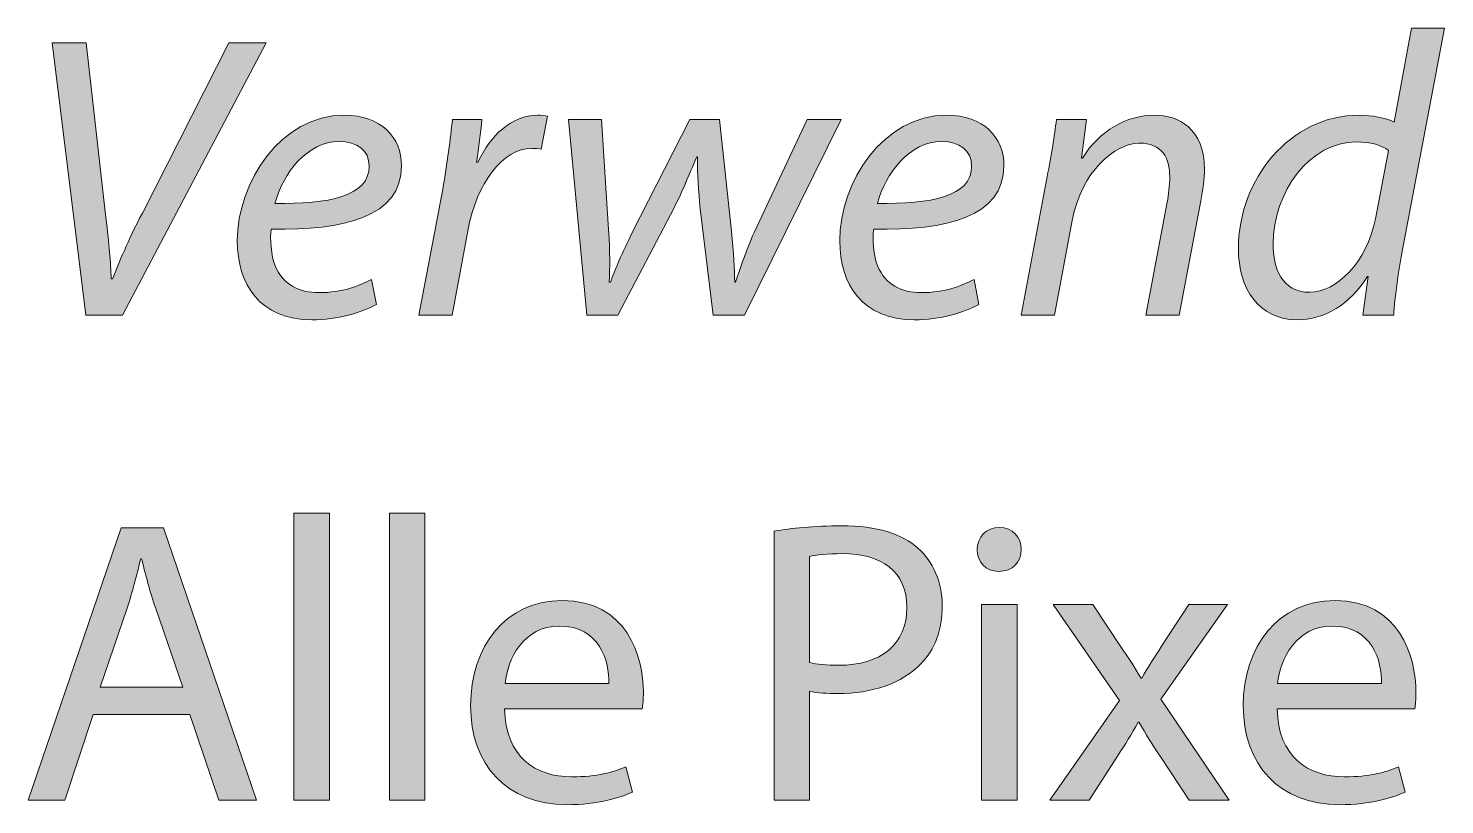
# Model space of a CAD drawing. Header units: inches. Extents: x 0 to 395, y 0 to 191.
# Drawn here: x 327.29 to 344.11, y 118.16 to 127.38 of the extents above; entities that cross this region are included whole.
import ezdxf

# ---------------------------------------------------------------- set-up
doc = ezdxf.new("R2010")
doc.units = ezdxf.units.IN
doc.header["$MEASUREMENT"] = 0
doc.layers.add('Template', color=7, linetype='Continuous')

# ---------------------------------------------------------------- blocks, each defined once
blk = doc.blocks.new('block 4')
at = {"layer": 'Template', "true_color": 0xf6921e}
h = blk.add_hatch(color=30, dxfattribs=at)
h.dxf.hatch_style = 2
edge = h.paths.add_edge_path()
edge.add_spline(control_points=[(344.107, 127.384), (344.107, 127.384), (343.598, 124.714), (343.598, 124.714), (343.555, 124.47), (343.517, 124.201), (343.502, 123.975), (343.502, 123.975), (343.137, 123.975), (343.137, 123.975), (343.137, 123.975), (343.2, 124.436), (343.2, 124.436), (343.2, 124.436), (343.19, 124.436), (343.19, 124.436), (342.979, 124.104), (342.686, 123.922), (342.354, 123.922), (341.903, 123.922), (341.658, 124.292), (341.658, 124.767), (341.658, 125.593), (342.273, 126.352), (343.094, 126.352), (343.243, 126.352), (343.406, 126.318), (343.507, 126.27), (343.507, 126.27), (343.713, 127.384), (343.713, 127.384), (343.713, 127.384), (344.107, 127.384), (344.107, 127.384)], knot_values=[0, 0, 0, 0, 1, 1, 1, 2, 2, 2, 3, 3, 3, 4, 4, 4, 5, 5, 5, 6, 6, 6, 7, 7, 7, 8, 8, 8, 9, 9, 9, 10, 10, 10, 11, 11, 11, 11], degree=3, periodic=1)
edge = h.paths.add_edge_path()
edge.add_spline(control_points=[(343.439, 125.934), (343.363, 125.992), (343.228, 126.035), (343.06, 126.035), (342.503, 126.035), (342.071, 125.439), (342.071, 124.82), (342.071, 124.542), (342.167, 124.248), (342.508, 124.248), (342.815, 124.248), (343.185, 124.599), (343.286, 125.122), (343.286, 125.122), (343.439, 125.934), (343.439, 125.934)], knot_values=[0, 0, 0, 0, 1, 1, 1, 2, 2, 2, 3, 3, 3, 4, 4, 4, 5, 5, 5, 5], degree=3, periodic=1)
h = blk.add_hatch(color=30, dxfattribs=at)
h.dxf.hatch_style = 2
edge = h.paths.add_edge_path()
edge.add_spline(control_points=[(327.974, 123.975), (327.974, 123.975), (327.576, 127.211), (327.576, 127.211), (327.576, 127.211), (327.979, 127.211), (327.979, 127.211), (327.979, 127.211), (328.214, 125.137), (328.214, 125.137), (328.252, 124.805), (328.271, 124.618), (328.276, 124.407), (328.276, 124.407), (328.291, 124.407), (328.291, 124.407), (328.373, 124.609), (328.468, 124.849), (328.646, 125.19), (328.646, 125.19), (329.674, 127.211), (329.674, 127.211), (329.674, 127.211), (330.115, 127.211), (330.115, 127.211), (330.115, 127.211), (328.411, 123.975), (328.411, 123.975), (328.411, 123.975), (327.974, 123.975), (327.974, 123.975)], knot_values=[0, 0, 0, 0, 1, 1, 1, 2, 2, 2, 3, 3, 3, 4, 4, 4, 5, 5, 5, 6, 6, 6, 7, 7, 7, 8, 8, 8, 9, 9, 9, 10, 10, 10, 10], degree=3, periodic=1)
h = blk.add_hatch(color=30, dxfattribs=at)
h.dxf.hatch_style = 2
edge = h.paths.add_edge_path()
edge.add_spline(control_points=[(331.425, 124.104), (331.252, 124.009), (330.969, 123.922), (330.657, 123.922), (330.043, 123.922), (329.773, 124.345), (329.773, 124.858), (329.773, 125.559), (330.292, 126.352), (331.041, 126.352), (331.483, 126.352), (331.723, 126.087), (331.723, 125.751), (331.723, 125.142), (331.036, 124.983), (330.177, 124.998), (330.158, 124.897), (330.172, 124.681), (330.225, 124.556), (330.316, 124.345), (330.504, 124.244), (330.744, 124.244), (331.017, 124.244), (331.224, 124.325), (331.368, 124.402), (331.368, 124.402), (331.425, 124.104), (331.425, 124.104)], knot_values=[0, 0, 0, 0, 1, 1, 1, 2, 2, 2, 3, 3, 3, 4, 4, 4, 5, 5, 5, 6, 6, 6, 7, 7, 7, 8, 8, 8, 9, 9, 9, 9], degree=3, periodic=1)
edge = h.paths.add_edge_path()
edge.add_spline(control_points=[(330.983, 126.039), (330.604, 126.039), (330.321, 125.67), (330.22, 125.305), (330.849, 125.295), (331.339, 125.382), (331.339, 125.747), (331.339, 125.934), (331.195, 126.039), (330.983, 126.039)], knot_values=[0, 0, 0, 0, 1, 1, 1, 2, 2, 2, 3, 3, 3, 3], degree=3, periodic=1)
h = blk.add_hatch(color=30, dxfattribs=at)
h.dxf.hatch_style = 2
edge = h.paths.add_edge_path()
edge.add_spline(control_points=[(331.929, 123.975), (331.929, 123.975), (332.212, 125.473), (332.212, 125.473), (332.265, 125.776), (332.304, 126.083), (332.327, 126.299), (332.327, 126.299), (332.678, 126.299), (332.678, 126.299), (332.658, 126.136), (332.639, 125.972), (332.615, 125.795), (332.615, 125.795), (332.63, 125.795), (332.63, 125.795), (332.779, 126.111), (333.028, 126.352), (333.341, 126.352), (333.379, 126.352), (333.422, 126.347), (333.456, 126.342), (333.456, 126.342), (333.379, 125.948), (333.379, 125.948), (333.35, 125.953), (333.312, 125.958), (333.269, 125.958), (332.923, 125.958), (332.615, 125.54), (332.514, 124.998), (332.514, 124.998), (332.323, 123.975), (332.323, 123.975), (332.323, 123.975), (331.929, 123.975), (331.929, 123.975)], knot_values=[0, 0, 0, 0, 1, 1, 1, 2, 2, 2, 3, 3, 3, 4, 4, 4, 5, 5, 5, 6, 6, 6, 7, 7, 7, 8, 8, 8, 9, 9, 9, 10, 10, 10, 11, 11, 11, 12, 12, 12, 12], degree=3, periodic=1)
h = blk.add_hatch(color=30, dxfattribs=at)
h.dxf.hatch_style = 2
edge = h.paths.add_edge_path()
edge.add_spline(control_points=[(334.098, 126.299), (334.098, 126.299), (334.18, 124.993), (334.18, 124.993), (334.199, 124.705), (334.195, 124.556), (334.19, 124.369), (334.19, 124.369), (334.204, 124.369), (334.204, 124.369), (334.257, 124.517), (334.343, 124.719), (334.459, 124.949), (334.459, 124.949), (335.145, 126.299), (335.145, 126.299), (335.145, 126.299), (335.496, 126.299), (335.496, 126.299), (335.496, 126.299), (335.64, 124.974), (335.64, 124.974), (335.664, 124.719), (335.678, 124.522), (335.678, 124.369), (335.678, 124.369), (335.688, 124.369), (335.688, 124.369), (335.75, 124.556), (335.813, 124.733), (335.909, 124.959), (335.909, 124.959), (336.538, 126.299), (336.538, 126.299), (336.538, 126.299), (336.941, 126.299), (336.941, 126.299), (336.941, 126.299), (335.793, 123.975), (335.793, 123.975), (335.793, 123.975), (335.424, 123.975), (335.424, 123.975), (335.424, 123.975), (335.27, 125.238), (335.27, 125.238), (335.246, 125.454), (335.236, 125.651), (335.236, 125.857), (335.236, 125.857), (335.227, 125.857), (335.227, 125.857), (335.131, 125.631), (335.064, 125.454), (334.958, 125.252), (334.958, 125.252), (334.291, 123.975), (334.291, 123.975), (334.291, 123.975), (333.921, 123.975), (333.921, 123.975), (333.921, 123.975), (333.705, 126.299), (333.705, 126.299), (333.705, 126.299), (334.098, 126.299), (334.098, 126.299)], knot_values=[0, 0, 0, 0, 1, 1, 1, 2, 2, 2, 3, 3, 3, 4, 4, 4, 5, 5, 5, 6, 6, 6, 7, 7, 7, 8, 8, 8, 9, 9, 9, 10, 10, 10, 11, 11, 11, 12, 12, 12, 13, 13, 13, 14, 14, 14, 15, 15, 15, 16, 16, 16, 17, 17, 17, 18, 18, 18, 19, 19, 19, 20, 20, 20, 21, 21, 21, 22, 22, 22, 22], degree=3, periodic=1)
h = blk.add_hatch(color=30, dxfattribs=at)
h.dxf.hatch_style = 2
edge = h.paths.add_edge_path()
edge.add_spline(control_points=[(338.577, 124.104), (338.404, 124.009), (338.121, 123.922), (337.809, 123.922), (337.194, 123.922), (336.926, 124.345), (336.926, 124.858), (336.926, 125.559), (337.444, 126.352), (338.193, 126.352), (338.635, 126.352), (338.875, 126.087), (338.875, 125.751), (338.875, 125.142), (338.188, 124.983), (337.329, 124.998), (337.31, 124.897), (337.324, 124.681), (337.377, 124.556), (337.468, 124.345), (337.655, 124.244), (337.896, 124.244), (338.169, 124.244), (338.376, 124.325), (338.52, 124.402), (338.52, 124.402), (338.577, 124.104), (338.577, 124.104)], knot_values=[0, 0, 0, 0, 1, 1, 1, 2, 2, 2, 3, 3, 3, 4, 4, 4, 5, 5, 5, 6, 6, 6, 7, 7, 7, 8, 8, 8, 9, 9, 9, 9], degree=3, periodic=1)
edge = h.paths.add_edge_path()
edge.add_spline(control_points=[(338.135, 126.039), (337.756, 126.039), (337.473, 125.67), (337.372, 125.305), (338.001, 125.295), (338.491, 125.382), (338.491, 125.747), (338.491, 125.934), (338.347, 126.039), (338.135, 126.039)], knot_values=[0, 0, 0, 0, 1, 1, 1, 2, 2, 2, 3, 3, 3, 3], degree=3, periodic=1)
h = blk.add_hatch(color=30, dxfattribs=at)
h.dxf.hatch_style = 2
edge = h.paths.add_edge_path()
edge.add_spline(control_points=[(339.081, 123.975), (339.081, 123.975), (339.388, 125.622), (339.388, 125.622), (339.441, 125.881), (339.474, 126.107), (339.498, 126.299), (339.498, 126.299), (339.854, 126.299), (339.854, 126.299), (339.854, 126.299), (339.796, 125.843), (339.796, 125.843), (339.796, 125.843), (339.806, 125.843), (339.806, 125.843), (340.012, 126.169), (340.329, 126.352), (340.665, 126.352), (340.944, 126.352), (341.256, 126.193), (341.256, 125.708), (341.256, 125.603), (341.237, 125.459), (341.213, 125.334), (341.213, 125.334), (340.954, 123.975), (340.954, 123.975), (340.954, 123.975), (340.559, 123.975), (340.559, 123.975), (340.559, 123.975), (340.814, 125.319), (340.814, 125.319), (340.828, 125.41), (340.843, 125.516), (340.843, 125.617), (340.843, 125.848), (340.752, 126.02), (340.478, 126.02), (340.195, 126.02), (339.791, 125.679), (339.686, 125.103), (339.686, 125.103), (339.474, 123.975), (339.474, 123.975), (339.474, 123.975), (339.081, 123.975), (339.081, 123.975)], knot_values=[0, 0, 0, 0, 1, 1, 1, 2, 2, 2, 3, 3, 3, 4, 4, 4, 5, 5, 5, 6, 6, 6, 7, 7, 7, 8, 8, 8, 9, 9, 9, 10, 10, 10, 11, 11, 11, 12, 12, 12, 13, 13, 13, 14, 14, 14, 15, 15, 15, 16, 16, 16, 16], degree=3, periodic=1)
h = blk.add_hatch(color=30, dxfattribs=at)
h.dxf.hatch_style = 2
h.paths.add_polyline_path([(330.446, 121.624), (330.868, 121.624), (330.868, 118.215), (330.446, 118.215)])
h = blk.add_hatch(color=30, dxfattribs=at)
h.dxf.hatch_style = 2
h.paths.add_polyline_path([(331.579, 121.624), (332.001, 121.624), (332.001, 118.215), (331.579, 118.215)])
h = blk.add_hatch(color=30, dxfattribs=at)
h.dxf.hatch_style = 2
h.paths.add_polyline_path([(328.061, 119.233), (327.724, 118.215), (327.292, 118.215), (328.396, 121.451), (328.896, 121.451), (330, 118.215), (329.554, 118.215), (329.208, 119.233)])
edge = h.paths.add_edge_path()
edge.add_spline(control_points=[(329.126, 119.559), (329.126, 119.559), (328.805, 120.491), (328.805, 120.491), (328.732, 120.702), (328.685, 120.894), (328.637, 121.081), (328.637, 121.081), (328.627, 121.081), (328.627, 121.081), (328.579, 120.894), (328.531, 120.692), (328.464, 120.495), (328.464, 120.495), (328.147, 119.559), (328.147, 119.559), (328.147, 119.559), (329.126, 119.559), (329.126, 119.559)], knot_values=[0, 0, 0, 0, 1, 1, 1, 2, 2, 2, 3, 3, 3, 4, 4, 4, 5, 5, 5, 6, 6, 6, 6], degree=3, periodic=1)
h = blk.add_hatch(color=30, dxfattribs=at)
h.dxf.hatch_style = 2
edge = h.paths.add_edge_path()
edge.add_spline(control_points=[(336.148, 121.412), (336.349, 121.446), (336.614, 121.475), (336.95, 121.475), (337.363, 121.475), (337.666, 121.379), (337.857, 121.206), (338.03, 121.052), (338.141, 120.817), (338.141, 120.529), (338.141, 120.236), (338.054, 120.006), (337.891, 119.838), (337.666, 119.602), (337.31, 119.482), (336.902, 119.482), (336.777, 119.482), (336.662, 119.487), (336.566, 119.511), (336.566, 119.511), (336.566, 118.215), (336.566, 118.215), (336.566, 118.215), (336.148, 118.215), (336.148, 118.215), (336.148, 118.215), (336.148, 121.412), (336.148, 121.412)], knot_values=[0, 0, 0, 0, 1, 1, 1, 2, 2, 2, 3, 3, 3, 4, 4, 4, 5, 5, 5, 6, 6, 6, 7, 7, 7, 8, 8, 8, 9, 9, 9, 9], degree=3, periodic=1)
edge = h.paths.add_edge_path()
edge.add_spline(control_points=[(336.566, 119.852), (336.657, 119.828), (336.772, 119.818), (336.912, 119.818), (337.416, 119.818), (337.723, 120.068), (337.723, 120.505), (337.723, 120.937), (337.416, 121.144), (336.959, 121.144), (336.777, 121.144), (336.638, 121.129), (336.566, 121.11), (336.566, 121.11), (336.566, 119.852), (336.566, 119.852)], knot_values=[0, 0, 0, 0, 1, 1, 1, 2, 2, 2, 3, 3, 3, 4, 4, 4, 5, 5, 5, 5], degree=3, periodic=1)
h = blk.add_hatch(color=30, dxfattribs=at)
h.dxf.hatch_style = 2
edge = h.paths.add_edge_path()
edge.add_spline(control_points=[(339.081, 121.192), (339.081, 121.048), (338.98, 120.933), (338.812, 120.933), (338.658, 120.933), (338.557, 121.048), (338.557, 121.192), (338.557, 121.336), (338.663, 121.456), (338.822, 121.456), (338.975, 121.456), (339.081, 121.34), (339.081, 121.192)], knot_values=[0, 0, 0, 0, 1, 1, 1, 2, 2, 2, 3, 3, 3, 4, 4, 4, 4], degree=3, periodic=1)
h.paths.add_polyline_path([(338.61, 118.215), (338.61, 120.539), (339.033, 120.539), (339.033, 118.215)])
h = blk.add_hatch(color=30, dxfattribs=at)
h.dxf.hatch_style = 2
edge = h.paths.add_edge_path()
edge.add_spline(control_points=[(332.947, 119.3), (332.956, 118.728), (333.316, 118.493), (333.744, 118.493), (334.046, 118.493), (334.234, 118.546), (334.387, 118.613), (334.387, 118.613), (334.464, 118.311), (334.464, 118.311), (334.315, 118.244), (334.056, 118.162), (333.686, 118.162), (332.971, 118.162), (332.543, 118.637), (332.543, 119.338), (332.543, 120.039), (332.956, 120.587), (333.633, 120.587), (334.397, 120.587), (334.594, 119.924), (334.594, 119.497), (334.594, 119.41), (334.589, 119.348), (334.579, 119.3), (334.579, 119.3), (332.947, 119.3), (332.947, 119.3)], knot_values=[0, 0, 0, 0, 1, 1, 1, 2, 2, 2, 3, 3, 3, 4, 4, 4, 5, 5, 5, 6, 6, 6, 7, 7, 7, 8, 8, 8, 9, 9, 9, 9], degree=3, periodic=1)
edge = h.paths.add_edge_path()
edge.add_spline(control_points=[(334.186, 119.602), (334.19, 119.866), (334.075, 120.284), (333.6, 120.284), (333.168, 120.284), (332.985, 119.895), (332.952, 119.602), (332.952, 119.602), (334.186, 119.602), (334.186, 119.602)], knot_values=[0, 0, 0, 0, 1, 1, 1, 2, 2, 2, 3, 3, 3, 3], degree=3, periodic=1)
h = blk.add_hatch(color=30, dxfattribs=at)
h.dxf.hatch_style = 2
edge = h.paths.add_edge_path()
edge.add_spline(control_points=[(342.119, 119.3), (342.129, 118.728), (342.489, 118.493), (342.916, 118.493), (343.219, 118.493), (343.406, 118.546), (343.559, 118.613), (343.559, 118.613), (343.637, 118.311), (343.637, 118.311), (343.488, 118.244), (343.228, 118.162), (342.859, 118.162), (342.143, 118.162), (341.716, 118.637), (341.716, 119.338), (341.716, 120.039), (342.129, 120.587), (342.806, 120.587), (343.569, 120.587), (343.766, 119.924), (343.766, 119.497), (343.766, 119.41), (343.761, 119.348), (343.752, 119.3), (343.752, 119.3), (342.119, 119.3), (342.119, 119.3)], knot_values=[0, 0, 0, 0, 1, 1, 1, 2, 2, 2, 3, 3, 3, 4, 4, 4, 5, 5, 5, 6, 6, 6, 7, 7, 7, 8, 8, 8, 9, 9, 9, 9], degree=3, periodic=1)
edge = h.paths.add_edge_path()
edge.add_spline(control_points=[(343.358, 119.602), (343.363, 119.866), (343.247, 120.284), (342.772, 120.284), (342.34, 120.284), (342.158, 119.895), (342.124, 119.602), (342.124, 119.602), (343.358, 119.602), (343.358, 119.602)], knot_values=[0, 0, 0, 0, 1, 1, 1, 2, 2, 2, 3, 3, 3, 3], degree=3, periodic=1)
h = blk.add_hatch(color=30, dxfattribs=at)
h.dxf.hatch_style = 2
edge = h.paths.add_edge_path()
edge.add_spline(control_points=[(339.93, 120.539), (339.93, 120.539), (340.262, 120.039), (340.262, 120.039), (340.353, 119.91), (340.425, 119.794), (340.502, 119.665), (340.502, 119.665), (340.511, 119.665), (340.511, 119.665), (340.588, 119.799), (340.665, 119.919), (340.746, 120.044), (340.746, 120.044), (341.068, 120.539), (341.068, 120.539), (341.068, 120.539), (341.529, 120.539), (341.529, 120.539), (341.529, 120.539), (340.737, 119.415), (340.737, 119.415), (340.737, 119.415), (341.548, 118.215), (341.548, 118.215), (341.548, 118.215), (341.073, 118.215), (341.073, 118.215), (341.073, 118.215), (340.728, 118.738), (340.728, 118.738), (340.636, 118.872), (340.559, 119.002), (340.478, 119.141), (340.478, 119.141), (340.468, 119.141), (340.468, 119.141), (340.391, 119.002), (340.314, 118.877), (340.223, 118.738), (340.223, 118.738), (339.887, 118.215), (339.887, 118.215), (339.887, 118.215), (339.421, 118.215), (339.421, 118.215), (339.421, 118.215), (340.247, 119.401), (340.247, 119.401), (340.247, 119.401), (339.46, 120.539), (339.46, 120.539), (339.46, 120.539), (339.93, 120.539), (339.93, 120.539)], knot_values=[0, 0, 0, 0, 1, 1, 1, 2, 2, 2, 3, 3, 3, 4, 4, 4, 5, 5, 5, 6, 6, 6, 7, 7, 7, 8, 8, 8, 9, 9, 9, 10, 10, 10, 11, 11, 11, 12, 12, 12, 13, 13, 13, 14, 14, 14, 15, 15, 15, 16, 16, 16, 17, 17, 17, 18, 18, 18, 18], degree=3, periodic=1)
at = {"layer": 'Template', "lineweight": 0}
for points in [[(330.446, 121.624), (330.868, 121.624), (330.868, 118.215), (330.446, 118.215), (330.446, 121.624)], [(331.579, 121.624), (332.001, 121.624), (332.001, 118.215), (331.579, 118.215), (331.579, 121.624)], [(328.061, 119.233), (327.724, 118.215), (327.292, 118.215), (328.396, 121.451), (328.896, 121.451), (330, 118.215), (329.554, 118.215), (329.208, 119.233), (328.061, 119.233)], [(338.61, 118.215), (338.61, 120.539), (339.033, 120.539), (339.033, 118.215), (338.61, 118.215)]]:
    blk.add_lwpolyline(points, dxfattribs=at)
for points, knots in [([(344.107, 127.384), (344.107, 127.384), (343.598, 124.714), (343.598, 124.714), (343.555, 124.47), (343.517, 124.201), (343.502, 123.975), (343.502, 123.975), (343.137, 123.975), (343.137, 123.975), (343.137, 123.975), (343.2, 124.436), (343.2, 124.436), (343.2, 124.436), (343.19, 124.436), (343.19, 124.436), (342.979, 124.104), (342.686, 123.922), (342.354, 123.922), (341.903, 123.922), (341.658, 124.292), (341.658, 124.767), (341.658, 125.593), (342.273, 126.352), (343.094, 126.352), (343.243, 126.352), (343.406, 126.318), (343.507, 126.27), (343.507, 126.27), (343.713, 127.384), (343.713, 127.384), (343.713, 127.384), (344.107, 127.384), (344.107, 127.384)], [0, 0, 0, 0, 1, 1, 1, 2, 2, 2, 3, 3, 3, 4, 4, 4, 5, 5, 5, 6, 6, 6, 7, 7, 7, 8, 8, 8, 9, 9, 9, 10, 10, 10, 11, 11, 11, 11]), ([(327.974, 123.975), (327.974, 123.975), (327.576, 127.211), (327.576, 127.211), (327.576, 127.211), (327.979, 127.211), (327.979, 127.211), (327.979, 127.211), (328.214, 125.137), (328.214, 125.137), (328.252, 124.805), (328.271, 124.618), (328.276, 124.407), (328.276, 124.407), (328.291, 124.407), (328.291, 124.407), (328.373, 124.609), (328.468, 124.849), (328.646, 125.19), (328.646, 125.19), (329.674, 127.211), (329.674, 127.211), (329.674, 127.211), (330.115, 127.211), (330.115, 127.211), (330.115, 127.211), (328.411, 123.975), (328.411, 123.975), (328.411, 123.975), (327.974, 123.975), (327.974, 123.975)], [0, 0, 0, 0, 1, 1, 1, 2, 2, 2, 3, 3, 3, 4, 4, 4, 5, 5, 5, 6, 6, 6, 7, 7, 7, 8, 8, 8, 9, 9, 9, 10, 10, 10, 10]), ([(331.425, 124.104), (331.252, 124.009), (330.969, 123.922), (330.657, 123.922), (330.043, 123.922), (329.773, 124.345), (329.773, 124.858), (329.773, 125.559), (330.292, 126.352), (331.041, 126.352), (331.483, 126.352), (331.723, 126.087), (331.723, 125.751), (331.723, 125.142), (331.036, 124.983), (330.177, 124.998), (330.158, 124.897), (330.172, 124.681), (330.225, 124.556), (330.316, 124.345), (330.504, 124.244), (330.744, 124.244), (331.017, 124.244), (331.224, 124.325), (331.368, 124.402), (331.368, 124.402), (331.425, 124.104), (331.425, 124.104)], [0, 0, 0, 0, 1, 1, 1, 2, 2, 2, 3, 3, 3, 4, 4, 4, 5, 5, 5, 6, 6, 6, 7, 7, 7, 8, 8, 8, 9, 9, 9, 9]), ([(331.929, 123.975), (331.929, 123.975), (332.212, 125.473), (332.212, 125.473), (332.265, 125.776), (332.304, 126.083), (332.327, 126.299), (332.327, 126.299), (332.678, 126.299), (332.678, 126.299), (332.658, 126.136), (332.639, 125.972), (332.615, 125.795), (332.615, 125.795), (332.63, 125.795), (332.63, 125.795), (332.779, 126.111), (333.028, 126.352), (333.341, 126.352), (333.379, 126.352), (333.422, 126.347), (333.456, 126.342), (333.456, 126.342), (333.379, 125.948), (333.379, 125.948), (333.35, 125.953), (333.312, 125.958), (333.269, 125.958), (332.923, 125.958), (332.615, 125.54), (332.514, 124.998), (332.514, 124.998), (332.323, 123.975), (332.323, 123.975), (332.323, 123.975), (331.929, 123.975), (331.929, 123.975)], [0, 0, 0, 0, 1, 1, 1, 2, 2, 2, 3, 3, 3, 4, 4, 4, 5, 5, 5, 6, 6, 6, 7, 7, 7, 8, 8, 8, 9, 9, 9, 10, 10, 10, 11, 11, 11, 12, 12, 12, 12]), ([(334.098, 126.299), (334.098, 126.299), (334.18, 124.993), (334.18, 124.993), (334.199, 124.705), (334.195, 124.556), (334.19, 124.369), (334.19, 124.369), (334.204, 124.369), (334.204, 124.369), (334.257, 124.517), (334.343, 124.719), (334.459, 124.949), (334.459, 124.949), (335.145, 126.299), (335.145, 126.299), (335.145, 126.299), (335.496, 126.299), (335.496, 126.299), (335.496, 126.299), (335.64, 124.974), (335.64, 124.974), (335.664, 124.719), (335.678, 124.522), (335.678, 124.369), (335.678, 124.369), (335.688, 124.369), (335.688, 124.369), (335.75, 124.556), (335.813, 124.733), (335.909, 124.959), (335.909, 124.959), (336.538, 126.299), (336.538, 126.299), (336.538, 126.299), (336.941, 126.299), (336.941, 126.299), (336.941, 126.299), (335.793, 123.975), (335.793, 123.975), (335.793, 123.975), (335.424, 123.975), (335.424, 123.975), (335.424, 123.975), (335.27, 125.238), (335.27, 125.238), (335.246, 125.454), (335.236, 125.651), (335.236, 125.857), (335.236, 125.857), (335.227, 125.857), (335.227, 125.857), (335.131, 125.631), (335.064, 125.454), (334.958, 125.252), (334.958, 125.252), (334.291, 123.975), (334.291, 123.975), (334.291, 123.975), (333.921, 123.975), (333.921, 123.975), (333.921, 123.975), (333.705, 126.299), (333.705, 126.299), (333.705, 126.299), (334.098, 126.299), (334.098, 126.299)], [0, 0, 0, 0, 1, 1, 1, 2, 2, 2, 3, 3, 3, 4, 4, 4, 5, 5, 5, 6, 6, 6, 7, 7, 7, 8, 8, 8, 9, 9, 9, 10, 10, 10, 11, 11, 11, 12, 12, 12, 13, 13, 13, 14, 14, 14, 15, 15, 15, 16, 16, 16, 17, 17, 17, 18, 18, 18, 19, 19, 19, 20, 20, 20, 21, 21, 21, 22, 22, 22, 22]), ([(338.577, 124.104), (338.404, 124.009), (338.121, 123.922), (337.809, 123.922), (337.194, 123.922), (336.926, 124.345), (336.926, 124.858), (336.926, 125.559), (337.444, 126.352), (338.193, 126.352), (338.635, 126.352), (338.875, 126.087), (338.875, 125.751), (338.875, 125.142), (338.188, 124.983), (337.329, 124.998), (337.31, 124.897), (337.324, 124.681), (337.377, 124.556), (337.468, 124.345), (337.655, 124.244), (337.896, 124.244), (338.169, 124.244), (338.376, 124.325), (338.52, 124.402), (338.52, 124.402), (338.577, 124.104), (338.577, 124.104)], [0, 0, 0, 0, 1, 1, 1, 2, 2, 2, 3, 3, 3, 4, 4, 4, 5, 5, 5, 6, 6, 6, 7, 7, 7, 8, 8, 8, 9, 9, 9, 9]), ([(339.081, 123.975), (339.081, 123.975), (339.388, 125.622), (339.388, 125.622), (339.441, 125.881), (339.474, 126.107), (339.498, 126.299), (339.498, 126.299), (339.854, 126.299), (339.854, 126.299), (339.854, 126.299), (339.796, 125.843), (339.796, 125.843), (339.796, 125.843), (339.806, 125.843), (339.806, 125.843), (340.012, 126.169), (340.329, 126.352), (340.665, 126.352), (340.944, 126.352), (341.256, 126.193), (341.256, 125.708), (341.256, 125.603), (341.237, 125.459), (341.213, 125.334), (341.213, 125.334), (340.954, 123.975), (340.954, 123.975), (340.954, 123.975), (340.559, 123.975), (340.559, 123.975), (340.559, 123.975), (340.814, 125.319), (340.814, 125.319), (340.828, 125.41), (340.843, 125.516), (340.843, 125.617), (340.843, 125.848), (340.752, 126.02), (340.478, 126.02), (340.195, 126.02), (339.791, 125.679), (339.686, 125.103), (339.686, 125.103), (339.474, 123.975), (339.474, 123.975), (339.474, 123.975), (339.081, 123.975), (339.081, 123.975)], [0, 0, 0, 0, 1, 1, 1, 2, 2, 2, 3, 3, 3, 4, 4, 4, 5, 5, 5, 6, 6, 6, 7, 7, 7, 8, 8, 8, 9, 9, 9, 10, 10, 10, 11, 11, 11, 12, 12, 12, 13, 13, 13, 14, 14, 14, 15, 15, 15, 16, 16, 16, 16]), ([(330.983, 126.039), (330.604, 126.039), (330.321, 125.67), (330.22, 125.305), (330.849, 125.295), (331.339, 125.382), (331.339, 125.747), (331.339, 125.934), (331.195, 126.039), (330.983, 126.039)], [0, 0, 0, 0, 1, 1, 1, 2, 2, 2, 3, 3, 3, 3]), ([(338.135, 126.039), (337.756, 126.039), (337.473, 125.67), (337.372, 125.305), (338.001, 125.295), (338.491, 125.382), (338.491, 125.747), (338.491, 125.934), (338.347, 126.039), (338.135, 126.039)], [0, 0, 0, 0, 1, 1, 1, 2, 2, 2, 3, 3, 3, 3]), ([(343.439, 125.934), (343.363, 125.992), (343.228, 126.035), (343.06, 126.035), (342.503, 126.035), (342.071, 125.439), (342.071, 124.82), (342.071, 124.542), (342.167, 124.248), (342.508, 124.248), (342.815, 124.248), (343.185, 124.599), (343.286, 125.122), (343.286, 125.122), (343.439, 125.934), (343.439, 125.934)], [0, 0, 0, 0, 1, 1, 1, 2, 2, 2, 3, 3, 3, 4, 4, 4, 5, 5, 5, 5]), ([(336.148, 121.412), (336.349, 121.446), (336.614, 121.475), (336.95, 121.475), (337.363, 121.475), (337.666, 121.379), (337.857, 121.206), (338.03, 121.052), (338.141, 120.817), (338.141, 120.529), (338.141, 120.236), (338.054, 120.006), (337.891, 119.838), (337.666, 119.602), (337.31, 119.482), (336.902, 119.482), (336.777, 119.482), (336.662, 119.487), (336.566, 119.511), (336.566, 119.511), (336.566, 118.215), (336.566, 118.215), (336.566, 118.215), (336.148, 118.215), (336.148, 118.215), (336.148, 118.215), (336.148, 121.412), (336.148, 121.412)], [0, 0, 0, 0, 1, 1, 1, 2, 2, 2, 3, 3, 3, 4, 4, 4, 5, 5, 5, 6, 6, 6, 7, 7, 7, 8, 8, 8, 9, 9, 9, 9]), ([(339.081, 121.192), (339.081, 121.048), (338.98, 120.933), (338.812, 120.933), (338.658, 120.933), (338.557, 121.048), (338.557, 121.192), (338.557, 121.336), (338.663, 121.456), (338.822, 121.456), (338.975, 121.456), (339.081, 121.34), (339.081, 121.192)], [0, 0, 0, 0, 1, 1, 1, 2, 2, 2, 3, 3, 3, 4, 4, 4, 4]), ([(329.126, 119.559), (329.126, 119.559), (328.805, 120.491), (328.805, 120.491), (328.732, 120.702), (328.685, 120.894), (328.637, 121.081), (328.637, 121.081), (328.627, 121.081), (328.627, 121.081), (328.579, 120.894), (328.531, 120.692), (328.464, 120.495), (328.464, 120.495), (328.147, 119.559), (328.147, 119.559), (328.147, 119.559), (329.126, 119.559), (329.126, 119.559)], [0, 0, 0, 0, 1, 1, 1, 2, 2, 2, 3, 3, 3, 4, 4, 4, 5, 5, 5, 6, 6, 6, 6]), ([(336.566, 119.852), (336.657, 119.828), (336.772, 119.818), (336.912, 119.818), (337.416, 119.818), (337.723, 120.068), (337.723, 120.505), (337.723, 120.937), (337.416, 121.144), (336.959, 121.144), (336.777, 121.144), (336.638, 121.129), (336.566, 121.11), (336.566, 121.11), (336.566, 119.852), (336.566, 119.852)], [0, 0, 0, 0, 1, 1, 1, 2, 2, 2, 3, 3, 3, 4, 4, 4, 5, 5, 5, 5]), ([(332.947, 119.3), (332.956, 118.728), (333.316, 118.493), (333.744, 118.493), (334.046, 118.493), (334.234, 118.546), (334.387, 118.613), (334.387, 118.613), (334.464, 118.311), (334.464, 118.311), (334.315, 118.244), (334.056, 118.162), (333.686, 118.162), (332.971, 118.162), (332.543, 118.637), (332.543, 119.338), (332.543, 120.039), (332.956, 120.587), (333.633, 120.587), (334.397, 120.587), (334.594, 119.924), (334.594, 119.497), (334.594, 119.41), (334.589, 119.348), (334.579, 119.3), (334.579, 119.3), (332.947, 119.3), (332.947, 119.3)], [0, 0, 0, 0, 1, 1, 1, 2, 2, 2, 3, 3, 3, 4, 4, 4, 5, 5, 5, 6, 6, 6, 7, 7, 7, 8, 8, 8, 9, 9, 9, 9]), ([(342.119, 119.3), (342.129, 118.728), (342.489, 118.493), (342.916, 118.493), (343.219, 118.493), (343.406, 118.546), (343.559, 118.613), (343.559, 118.613), (343.637, 118.311), (343.637, 118.311), (343.488, 118.244), (343.228, 118.162), (342.859, 118.162), (342.143, 118.162), (341.716, 118.637), (341.716, 119.338), (341.716, 120.039), (342.129, 120.587), (342.806, 120.587), (343.569, 120.587), (343.766, 119.924), (343.766, 119.497), (343.766, 119.41), (343.761, 119.348), (343.752, 119.3), (343.752, 119.3), (342.119, 119.3), (342.119, 119.3)], [0, 0, 0, 0, 1, 1, 1, 2, 2, 2, 3, 3, 3, 4, 4, 4, 5, 5, 5, 6, 6, 6, 7, 7, 7, 8, 8, 8, 9, 9, 9, 9]), ([(339.93, 120.539), (339.93, 120.539), (340.262, 120.039), (340.262, 120.039), (340.353, 119.91), (340.425, 119.794), (340.502, 119.665), (340.502, 119.665), (340.511, 119.665), (340.511, 119.665), (340.588, 119.799), (340.665, 119.919), (340.746, 120.044), (340.746, 120.044), (341.068, 120.539), (341.068, 120.539), (341.068, 120.539), (341.529, 120.539), (341.529, 120.539), (341.529, 120.539), (340.737, 119.415), (340.737, 119.415), (340.737, 119.415), (341.548, 118.215), (341.548, 118.215), (341.548, 118.215), (341.073, 118.215), (341.073, 118.215), (341.073, 118.215), (340.728, 118.738), (340.728, 118.738), (340.636, 118.872), (340.559, 119.002), (340.478, 119.141), (340.478, 119.141), (340.468, 119.141), (340.468, 119.141), (340.391, 119.002), (340.314, 118.877), (340.223, 118.738), (340.223, 118.738), (339.887, 118.215), (339.887, 118.215), (339.887, 118.215), (339.421, 118.215), (339.421, 118.215), (339.421, 118.215), (340.247, 119.401), (340.247, 119.401), (340.247, 119.401), (339.46, 120.539), (339.46, 120.539), (339.46, 120.539), (339.93, 120.539), (339.93, 120.539)], [0, 0, 0, 0, 1, 1, 1, 2, 2, 2, 3, 3, 3, 4, 4, 4, 5, 5, 5, 6, 6, 6, 7, 7, 7, 8, 8, 8, 9, 9, 9, 10, 10, 10, 11, 11, 11, 12, 12, 12, 13, 13, 13, 14, 14, 14, 15, 15, 15, 16, 16, 16, 17, 17, 17, 18, 18, 18, 18]), ([(334.186, 119.602), (334.19, 119.866), (334.075, 120.284), (333.6, 120.284), (333.168, 120.284), (332.985, 119.895), (332.952, 119.602), (332.952, 119.602), (334.186, 119.602), (334.186, 119.602)], [0, 0, 0, 0, 1, 1, 1, 2, 2, 2, 3, 3, 3, 3]), ([(343.358, 119.602), (343.363, 119.866), (343.247, 120.284), (342.772, 120.284), (342.34, 120.284), (342.158, 119.895), (342.124, 119.602), (342.124, 119.602), (343.358, 119.602), (343.358, 119.602)], [0, 0, 0, 0, 1, 1, 1, 2, 2, 2, 3, 3, 3, 3])]:
    blk.add_open_spline(points, degree=3, knots=knots, dxfattribs=at)

msp = doc.modelspace()

# ---------------------------------------------------------------- block references
at = {"layer": 'Template'}
msp.add_blockref('block 4', (0, 0), dxfattribs=at)

doc.saveas('drawing.dxf')
